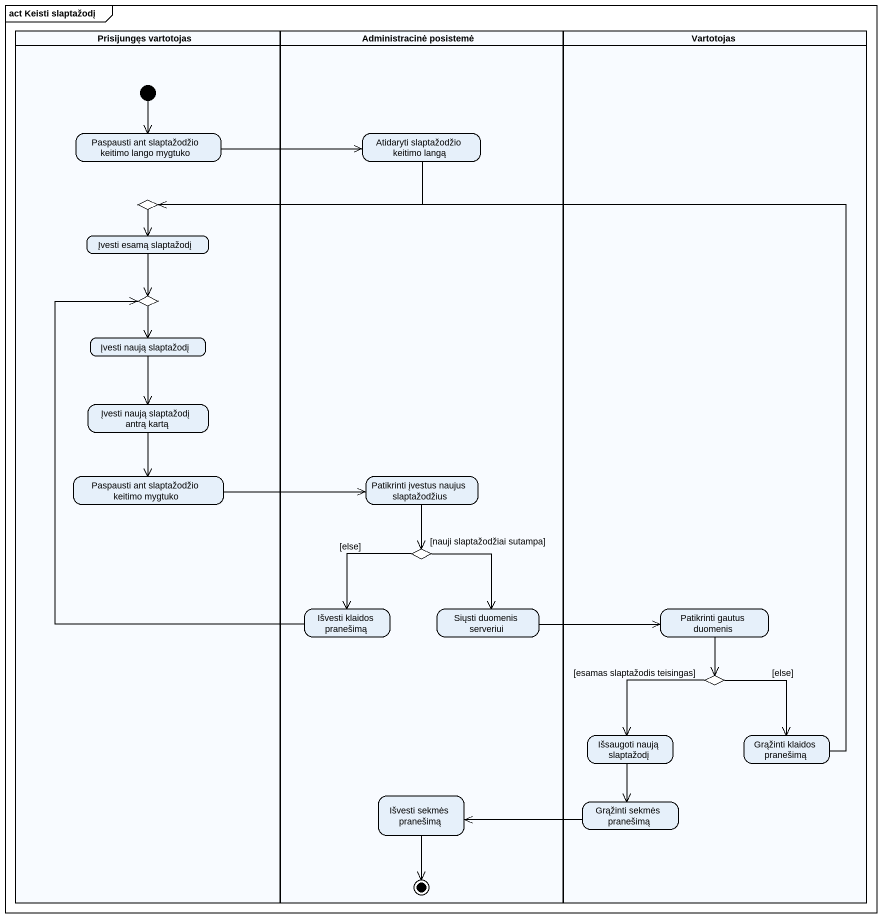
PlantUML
@startuml
mainframe act Keisti slaptažodį
hide empty description
state "Prisijungęs vartotojas" as Prisijungęs_vartotojas <<partition>> {
  state "Paspausti ant slaptažodžio keitimo lango mygtuko" as Paspausti_ant_slaptažodžio
  state choice1 <<choice>>
  state "Įvesti esamą slaptažodį" as Įvesti_esamą_slaptažodį
  state choice2 <<choice>>
  state "Įvesti naują slaptažodį" as Įvesti_naują_slaptažodį
  state "Įvesti naują slaptažodį antrą kartą" as Įvesti_naują_slaptažodį_2
  state "Paspausti ant slaptažodžio keitimo mygtuko" as Paspausti_ant_slaptažodžio_2
  [*] --> Paspausti_ant_slaptažodžio
}
state "Administracinė posistemė" as Administracinė_posistemė <<partition>> {
  state "Atidaryti slaptažodžio keitimo langą" as Atidaryti_slaptažodžio
  state "Patikrinti įvestus naujus slaptažodžius" as Patikrinti_įvestus_naujus
  state choice3 <<choice>>
  state "Išvesti klaidos pranešimą" as Išvesti_klaidos_pranešimą
  state "Siųsti duomenis serveriui" as Siųsti_duomenis_serveriui
  state "Išvesti sekmės pranešimą" as Išvesti_sekmės_pranešimą
  Išvesti_sekmės_pranešimą --> [*]
}
state Vartotojas <<partition>> {
  state "Patikrinti gautus duomenis" as Patikrinti_gautus_duomenis
  state choice4 <<choice>>
  state "Išsaugoti naują slaptažodį" as Išsaugoti_naują_slaptažodį
  state "Grąžinti klaidos pranešimą" as Grąžinti_klaidos_pranešimą
  state "Grąžinti sekmės pranešimą" as Grąžinti_sekmės_pranešimą
}
Paspausti_ant_slaptažodžio -right-> Atidaryti_slaptažodžio
Atidaryti_slaptažodžio -left-> choice1
choice1 --> Įvesti_esamą_slaptažodį
Įvesti_esamą_slaptažodį --> choice2
choice2 --> Įvesti_naują_slaptažodį
Įvesti_naują_slaptažodį --> Įvesti_naują_slaptažodį_2
Įvesti_naują_slaptažodį_2 --> Paspausti_ant_slaptažodžio_2
Paspausti_ant_slaptažodžio_2 -right-> Patikrinti_įvestus_naujus
Patikrinti_įvestus_naujus --> choice3
choice3 --> Išvesti_klaidos_pranešimą : [else]
choice3 --> Siųsti_duomenis_serveriui : [nauji slaptažodžiai sutampa]
Išvesti_klaidos_pranešimą -up-> choice2
Siųsti_duomenis_serveriui -right-> Patikrinti_gautus_duomenis
Patikrinti_gautus_duomenis --> choice4
choice4 --> Išsaugoti_naują_slaptažodį : [esamas slaptažodis teisingas]
choice4 --> Grąžinti_klaidos_pranešimą : [else]
Išsaugoti_naują_slaptažodį --> Grąžinti_sekmės_pranešimą
Grąžinti_klaidos_pranešimą -up-> choice1
Grąžinti_sekmės_pranešimą -left-> Išvesti_sekmės_pranešimą
@enduml
